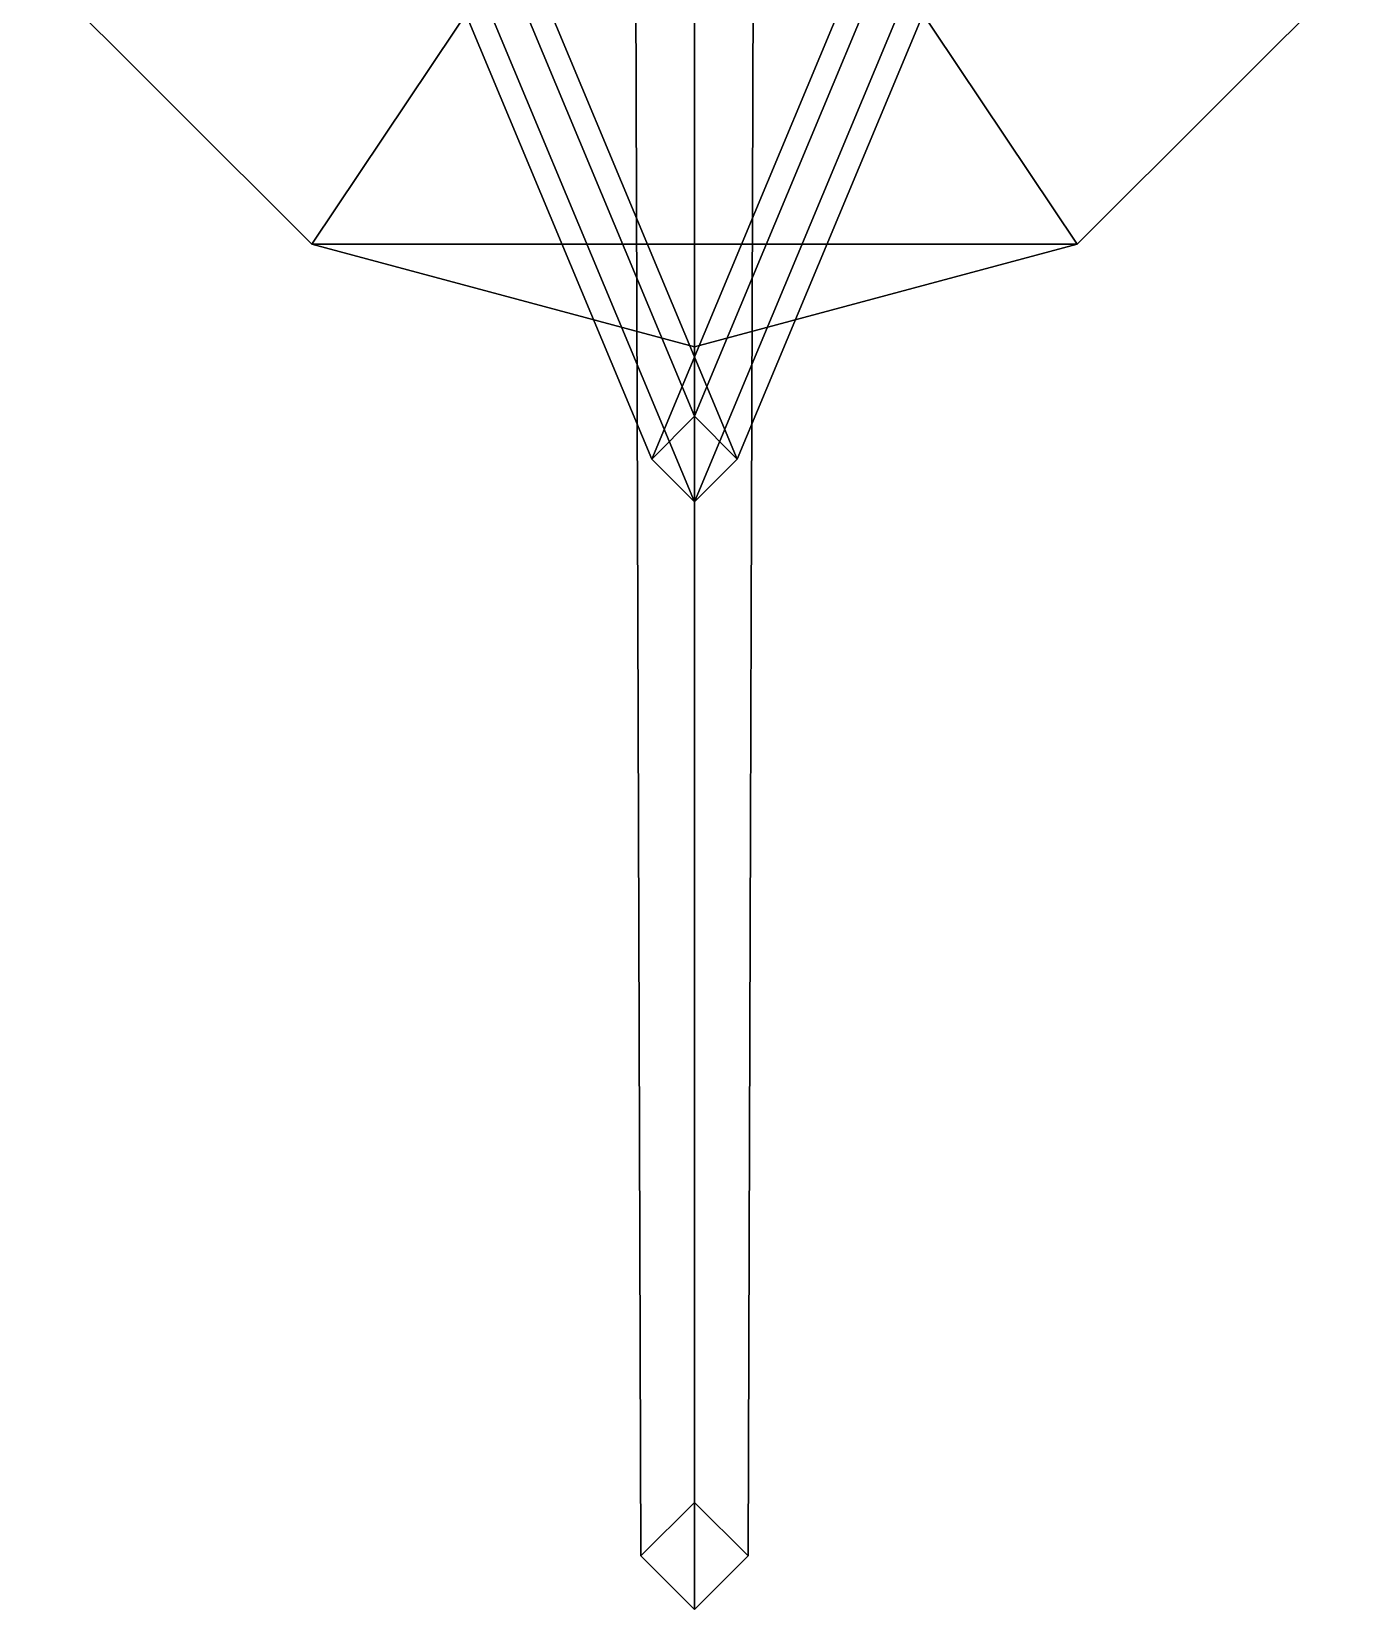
# Model space of a CAD drawing. Header units: millimetres. Extents: x -12 to 12, y -117 to 93.
# Drawn here: x -1.238 to 1.238, y -95.25 to -92.301 of the extents above; entities that cross this region are included whole.
import ezdxf

# ---------------------------------------------------------------- set-up
doc = ezdxf.new("R2010")
doc.units = ezdxf.units.MM
doc.header["$MEASUREMENT"] = 0
doc.layers.add('supersctucture', color=3, linetype='Continuous')

msp = doc.modelspace()

# ---------------------------------------------------------------- linework, layer by layer
for points in [[(-1.06, -90.48, 4.35), (-1.14, -90.56, 4.35), (-0.08, -93.1, 7.29), (0, -93.02, 7.29)], [(-0.98, -90.56, 4.35), (-1.06, -90.48, 4.35), (0, -93.02, 7.29), (0.08, -93.1, 7.29)], [(1.06, -90.48, 4.35), (0.98, -90.56, 4.35), (-0.08, -93.1, 7.29), (0, -93.02, 7.29)], [(1.14, -90.56, 4.35), (1.06, -90.48, 4.35), (0, -93.02, 7.29), (0.08, -93.1, 7.29)], [(-1.14, -90.56, 4.35), (-1.06, -90.64, 4.35), (0, -93.18, 7.29), (-0.08, -93.1, 7.29)], [(-1.06, -90.64, 4.35), (-0.98, -90.56, 4.35), (0.08, -93.1, 7.29), (0, -93.18, 7.29)], [(0.98, -90.56, 4.35), (1.06, -90.64, 4.35), (0, -93.18, 7.29), (-0.08, -93.1, 7.29)], [(1.06, -90.64, 4.35), (1.14, -90.56, 4.35), (0.08, -93.1, 7.29), (0, -93.18, 7.29)], [(0, -91.63, 1.89), (0, -91.63, 1.89), (-0.715, -92.6984, 4.09), (-1.2384, -92.175, 4.09)], [(0, -91.63, 1.89), (0, -91.63, 1.89), (0, -92.89, 4.09), (-0.715, -92.6984, 4.09)], [(0, -91.63, 1.89), (0, -91.63, 1.89), (0.715, -92.6984, 4.09), (0, -92.89, 4.09)], [(0, -91.63, 1.89), (0, -91.63, 1.89), (1.2384, -92.175, 4.09), (0.715, -92.6984, 4.09)], [(0, -91.92, 4.35), (-0.11, -92.03, 4.35), (-0.1, -95.15, 12.78), (0, -95.05, 12.78)], [(0.11, -92.03, 4.35), (0, -91.92, 4.35), (0, -95.05, 12.78), (0.1, -95.15, 12.78)], [(-0.11, -92.03, 4.35), (0, -92.14, 4.35), (0, -95.25, 12.78), (-0.1, -95.15, 12.78)], [(0, -92.14, 4.35), (0.11, -92.03, 4.35), (0.1, -95.15, 12.78), (0, -95.25, 12.78)], [(-1.2384, -92.175, 4.09), (-0.715, -92.6984, 4.09), (-0.715, -92.6984, 4.35), (-1.2384, -92.175, 4.35)], [(0.715, -92.6984, 4.09), (1.2384, -92.175, 4.09), (1.2384, -92.175, 4.35), (0.715, -92.6984, 4.35)], [(-0.715, -92.6984, 4.09), (0, -92.89, 4.09), (0, -92.89, 4.35), (-0.715, -92.6984, 4.35)], [(0, -92.89, 4.09), (0.715, -92.6984, 4.09), (0.715, -92.6984, 4.35), (0, -92.89, 4.35)], [(0, -95.25, 12.78), (0.1, -95.15, 12.78), (0, -95.05, 12.78), (-0.1, -95.15, 12.78)]]:
    msp.add_3dface(points)
at = {"layer": 'supersctucture'}
for points in [[(-1.2384, -92.175, 4.35), (-0.715, -92.6984, 4.35), (0.715, -92.6984, 4.35), (1.2384, -92.175, 4.35)], [(-0.715, -92.6984, 4.35), (0, -92.89, 4.35), (0.715, -92.6984, 4.35), (-0.715, -92.6984, 4.35)]]:
    msp.add_3dface(points, dxfattribs=at)

doc.saveas('drawing.dxf')
